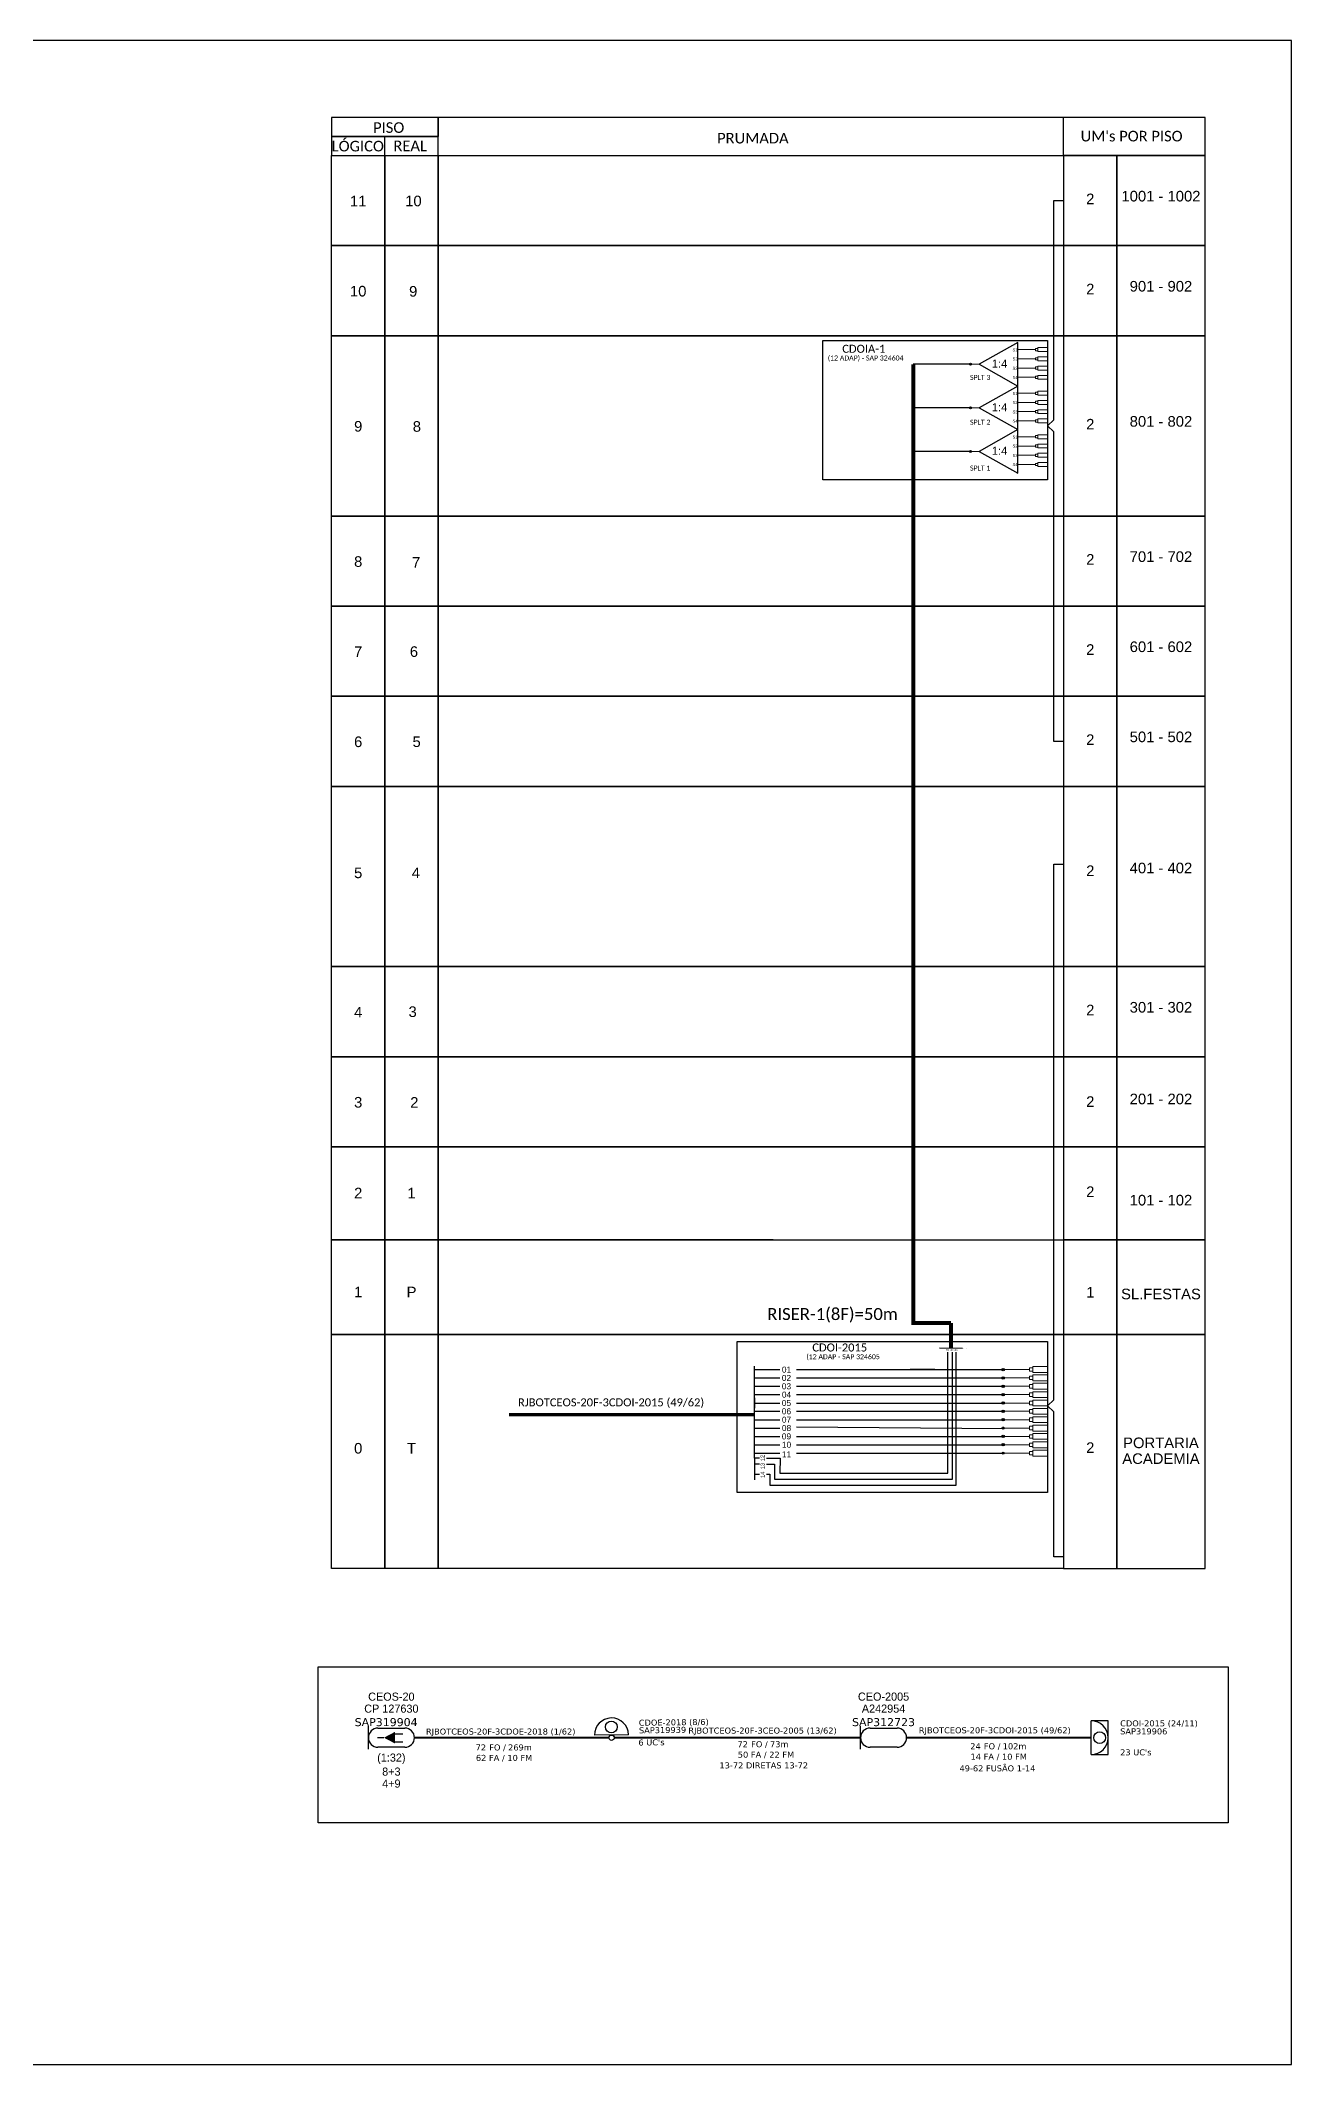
# Model space of a CAD drawing. Header units: inches. Extents: x 5276 to 5985, y -10833 to -10327.
# Drawn here: x 5672 to 5985, y -10833 to -10327 of the extents above; entities that cross this region are included whole.
import ezdxf
from ezdxf.enums import TextEntityAlignment as Align

# ---------------------------------------------------------------- set-up
doc = ezdxf.new("R2010")
doc.units = ezdxf.units.IN
doc.header["$MEASUREMENT"] = 0
for name, color, linetype in [('CAP a instalar', 1, 'Continuous'), ('CDO_INTERIOR', 1, 'Continuous'), ('CDO_PARDE', 1, 'Continuous'), ('CDO_POSTE', 1, 'Continuous'), ('CEO', 1, 'Continuous'), ('CEOS', 1, 'Continuous'), ('surveys legendas', 7, 'Continuous')]:
    doc.layers.add(name, color=color, linetype=linetype)
doc.layers.add('Texto_Cabos', color=1, linetype='Continuous', lineweight=20)
doc.styles.add('ARIAL', font='arial.ttf')
doc.styles.add('siredit', font='verdana.ttf')
doc.styles.add('Style-font000', font='font000.shx')
doc.styles.add('WMF-Calibri0', font='calibri.ttf')
doc.linetypes.add('FENCELINE1', pattern='A,0.25,-0.1,[133,ltypeshp.shx,S=0.1,R=0,X=-0.1,Y=0],-0.1,1', length=1.45)

# ---------------------------------------------------------------- blocks, each defined once
blk = doc.blocks.new('CDO_INTERIOR')
at = {"layer": 'CDO_INTERIOR'}
for p, q in [((0.167, 0.167), (0, 0.167)), ((0.167, -0.167), (0.167, 0.167)), ((0, -0.167), (0.167, -0.167))]:
    blk.add_line(p, q, dxfattribs=at)
blk.add_lwpolyline([(0, -0.167), (0, 0.167)], dxfattribs=at)
blk.add_circle((0.084, 0), 0.0577, dxfattribs=at)
blk.add_arc((0, 0), 0.167, 269.9724, 89.9724, dxfattribs=at)
at = {"layer": 'CDO_INTERIOR', "flags": 1}
for tag, height, style, p in [('FIBRAS_FUSIONADAS', 0.0591, 'Style-font000', (0, 0.373)), ('ID', 0.0591, 'siredit', (0, 0.551)), ('FIBRAS_RESERVA', 0.0591, 'Style-font000', (0, 0.275)), ('COORX', 0.0394, 'siredit', (0, 0)), ('COORY', 0.0394, 'siredit', (0, 0)), ('NºRAISER', 0.0394, 'siredit', (0.285, -0.016)), ('NºPP', 0.0394, 'siredit', (0.285, -0.095))]:
    blk.add_attdef(tag, text='', height=height, rotation=359.9724, dxfattribs=dict(at, style=style)).set_placement(p, align=Align.MIDDLE_LEFT)
at = {"layer": 'CDO_INTERIOR', "style": 'siredit'}
for tag, height, p in [('Nº_UCs', 0.0591, (0, 0.472)), ('TIPO_CDO', 0.0591, (0.285, 0.062)), ('CDO', 0.0591, (0.286, 0.141)), ('SPLITER_32_1', 0.0512, (1.081, 0.141)), ('SPLITER_32_2', 0.0512, (1.081, 0.062)), ('SPLITER_32_3', 0.0512, (1.081, -0.017)), ('SPLITER_32_4', 0.0394, (0.285, -0.174)), ('SPLITER_4/8_1', 0.0512, (1.081, -0.096)), ('SPLITER_4/8_2', 0.0512, (1.081, -0.174)), ('SPLITER_4/8_3', 0.0512, (1.081, -0.253)), ('SPLITER_4/8_4', 0.0512, (1.081, -0.332))]:
    blk.add_attdef(tag, text='', height=height, rotation=359.9724, dxfattribs=at).set_placement(p, align=Align.MIDDLE_LEFT)
blk = doc.blocks.new('Cabos_2')
at = {"layer": 'Texto_Cabos', "style": 'siredit'}
blk.add_text('FO /', height=1.5, dxfattribs=at).set_placement((0.44, -2), align=Align.MIDDLE_RIGHT)
at = {"layer": 'Texto_Cabos', "style": 'siredit', "flags": 1}
for tag, height, p in [('ID', 1.5, (0, 16)), ('S/CORTE_R_PRIMARIA', 1.5, (0, 14)), ('FUSÃO_R_PRIMARIA', 1.5, (0, 10)), ('COORX', 1, (0, 0)), ('COORY', 1, (0, 0)), ('T_CABOS', 1.5, (0, -4))]:
    blk.add_attdef(tag, text='', height=height, dxfattribs=at).set_placement(p, align=Align.MIDDLE_CENTER)
at = {"layer": 'Texto_Cabos', "style": 'siredit'}
for tag, p in [('N_CABOS_R_PRIMARIA', (0, 12)), ('FA/FM', (0, 2))]:
    blk.add_attdef(tag, text='', height=1.5, dxfattribs=at).set_placement(p, align=Align.MIDDLE_CENTER)
blk.add_attdef('S/CORTE', text='', height=1.5, dxfattribs=at).set_placement((0, 8), align=Align.CENTER)
for tag, p in [('FUSÃO_001', (-0.47, 5.25)), ('N_CABOS_001', (-15.75, 3.42))]:
    blk.add_attdef(tag, p, '', height=1.5, dxfattribs=at)
blk.add_attdef('FIBRAS', text='', height=1.5, dxfattribs=at).set_placement((-4.5, -2), align=Align.MIDDLE_RIGHT)
blk.add_attdef('METROS', text='', height=1.5, dxfattribs=at).set_placement((1, -2), align=Align.MIDDLE_LEFT)
blk = doc.blocks.new('CDO_POSTE_12')
at = {"layer": 'CDO_POSTE'}
blk.add_lwpolyline([(0.217, -0.018), (-0.118, -0.023)], dxfattribs=at)
for centre, radius in [((0.048, 0.059), 0.0577), ((0.05, -0.047), 0.0262)]:
    blk.add_circle(centre, radius, dxfattribs=at)
blk.add_arc((0.049, -0.02), 0.167, 0.7366, 180.7366, dxfattribs=at)
at = {"layer": 'CDO_POSTE', "style": 'siredit', "flags": 1}
for tag, height, p in [('ID', 0.0591, (-0.021, 0.428)), ('COORX', 0.0394, (0.074, -0.082)), ('COORY', 0.0394, (0.074, -0.082)), ('NºRAISER', 0.0394, (0.32, -0.105)), ('NºPP', 0.0394, (0.321, -0.183))]:
    blk.add_attdef(tag, text='', height=height, rotation=0.7366, dxfattribs=at).set_placement(p, align=Align.MIDDLE_LEFT)
at = {"layer": 'CDO_POSTE'}
for tag, height, style, p in [('Nº_UCs', 0.0591, 'siredit', (-0.02, 0.349)), ('FIBRAS_FUSIONADAS', 0.0591, 'Style-font000', (-0.019, 0.251)), ('FIBRAS_RESERVA', 0.0591, 'Style-font000', (-0.018, 0.153)), ('TIPO_CDO', 0.0591, 'siredit', (0.319, -0.026)), ('CDO', 0.0591, 'siredit', (0.318, 0.053)), ('SPLITER_32_1', 0.0512, 'siredit', (0.239, -0.385)), ('SPLITER_32_2', 0.0512, 'siredit', (0.24, -0.464)), ('SPLITER_32_3', 0.0512, 'siredit', (0.241, -0.543)), ('SPLITER_32_4', 0.0512, 'siredit', (0.242, -0.621)), ('SPLITER_4/8_1', 0.0512, 'siredit', (0.243, -0.7)), ('SPLITER_4/8_2', 0.0512, 'siredit', (0.244, -0.779)), ('SPLITER_4/8_3', 0.0512, 'siredit', (0.245, -0.858)), ('SPLITER_4/8_4', 0.0512, 'siredit', (0.246, -0.936))]:
    blk.add_attdef(tag, text='', height=height, rotation=0.7366, dxfattribs=dict(at, style=style)).set_placement(p, align=Align.MIDDLE_LEFT)
blk = doc.blocks.new('ceos')
at = {"layer": 'CEOS'}
for p, q in [((0.094, 0.094), (0.359, 0.094)), ((0.359, -0.094), (0.094, -0.094))]:
    blk.add_line(p, q, dxfattribs=at)
for points in [[(0, -0.114), (0, 0.114)], [(0.258, 0.037), (0.338, 0.037)], [(0.153, 0), (0.09, 0)], [(0.258, -0.041), (0.338, -0.041)]]:
    blk.add_lwpolyline(points, dxfattribs=at)
blk.add_lwpolyline([(0.153, 0, 0, 0.116, 0), (0.263, 0, 0.116, 0.116, 0)], format="xyseb", dxfattribs=at)
for centre, start, end in [((0.094, 0), 90, 270), ((0.359, 0), 270, 90)]:
    blk.add_arc(centre, 0.0942, start, end, dxfattribs=at)
for tag, height, style, p in [('NOME?', 0.0798, 'Style-font000', (0.226, 0.404)), ('LOCAL?', 0.0798, 'Style-font000', (0.226, 0.286)), ('TIPO?', 0.0787, 'siredit', (0.226, 0.153))]:
    blk.add_attdef(tag, text='', height=height, dxfattribs=dict(at, style=style)).set_placement(p, align=Align.MIDDLE_CENTER)
at = {"layer": 'CEOS', "style": 'siredit', "flags": 1}
for tag, height, p in [('ID', 0.0472, (0.226, 0.483)), ('COORX', 0.0394, (0.226, -0.094)), ('COORY', 0.0394, (0.226, -0.094))]:
    blk.add_attdef(tag, text='', height=height, dxfattribs=at).set_placement(p, align=Align.MIDDLE_CENTER)
at = {"layer": 'CEOS', "style": 'Style-font000'}
for tag, p in [('RACIO_SPLITAGEM', (0.226, -0.156)), ('FIBRAS_FUSIONADAS', (0.226, -0.294)), ('FIBRAS_RESERVA', (0.226, -0.412))]:
    blk.add_attdef(tag, text='', height=0.0798, dxfattribs=at).set_placement(p, align=Align.TOP_CENTER)
blk = doc.blocks.new('ceo')
at = {"layer": 'CEO'}
for p, q in [((0.094, 0.094), (0.359, 0.094)), ((0.359, -0.094), (0.094, -0.094))]:
    blk.add_line(p, q, dxfattribs=at)
blk.add_lwpolyline([(0, -0.114), (0, 0.114)], dxfattribs=at)
for centre, start, end in [((0.094, 0), 90, 270), ((0.359, 0), 270, 90)]:
    blk.add_arc(centre, 0.0942, start, end, dxfattribs=at)
for tag, height, style, p in [('NOME?', 0.0798, 'Style-font000', (0.226, 0.404)), ('LOCAL?', 0.0798, 'Style-font000', (0.226, 0.286)), ('TIPO?', 0.0787, 'siredit', (0.226, 0.153))]:
    blk.add_attdef(tag, text='', height=height, dxfattribs=dict(at, style=style)).set_placement(p, align=Align.MIDDLE_CENTER)
at = {"layer": 'CEO', "style": 'siredit', "flags": 1}
for tag, height, p in [('ID', 0.0472, (0.226, 0.483)), ('COORX', 0.0394, (0.226, -0.094)), ('COORY', 0.0394, (0.226, -0.094))]:
    blk.add_attdef(tag, text='', height=height, dxfattribs=at).set_placement(p, align=Align.MIDDLE_CENTER)
at = {"layer": 'CEO', "style": 'Style-font000'}
blk.add_attdef('FIBRAS_RESERVA', text='', height=0.0798, dxfattribs=at).set_placement((0.226, -0.156), align=Align.TOP_CENTER)

msp = doc.modelspace()

# ---------------------------------------------------------------- hatches: boundary and pattern name
h = msp.add_hatch(color=3)
h.dxf.hatch_style = 1
edge = h.paths.add_edge_path()
edge.add_arc((5904.94, -10408.34), 0.256, 0, 360)
h = msp.add_hatch(color=3)
h.dxf.hatch_style = 1
edge = h.paths.add_edge_path()
edge.add_arc((5904.94, -10419.23), 0.256, 0, 360)
h = msp.add_hatch(color=3)
h.dxf.hatch_style = 1
edge = h.paths.add_edge_path()
edge.add_arc((5904.94, -10430.13), 0.256, 0, 360)
h = msp.add_hatch(color=3)
h.dxf.hatch_style = 1
edge = h.paths.add_edge_path()
edge.add_arc((5913.13, -10659.67), 0.308, 0, 360)
h = msp.add_hatch(color=3)
h.dxf.hatch_style = 1
edge = h.paths.add_edge_path()
edge.add_arc((5913.13, -10659.67), 0.308, 0, 360)
h = msp.add_hatch(color=3)
h.dxf.hatch_style = 1
edge = h.paths.add_edge_path()
edge.add_arc((5913.13, -10661.75), 0.308, 0, 360)
h = msp.add_hatch(color=3)
h.dxf.hatch_style = 1
edge = h.paths.add_edge_path()
edge.add_arc((5913.13, -10661.75), 0.308, 0, 360)
h = msp.add_hatch(color=3)
h.dxf.hatch_style = 1
edge = h.paths.add_edge_path()
edge.add_arc((5913.13, -10663.84), 0.308, 0, 360)
h = msp.add_hatch(color=3)
h.dxf.hatch_style = 1
edge = h.paths.add_edge_path()
edge.add_arc((5913.13, -10663.84), 0.308, 0, 360)
h = msp.add_hatch(color=3)
h.dxf.hatch_style = 1
edge = h.paths.add_edge_path()
edge.add_arc((5913.13, -10665.93), 0.308, 0, 360)
h = msp.add_hatch(color=3)
h.dxf.hatch_style = 1
edge = h.paths.add_edge_path()
edge.add_arc((5913.13, -10665.93), 0.308, 0, 360)
h = msp.add_hatch(color=3)
h.dxf.hatch_style = 1
edge = h.paths.add_edge_path()
edge.add_arc((5913.13, -10668.02), 0.308, 0, 360)
h = msp.add_hatch(color=3)
h.dxf.hatch_style = 1
edge = h.paths.add_edge_path()
edge.add_arc((5913.13, -10668.02), 0.308, 0, 360)
h = msp.add_hatch(color=3)
h.dxf.hatch_style = 1
edge = h.paths.add_edge_path()
edge.add_arc((5913.13, -10670.1), 0.308, 0, 360)
h = msp.add_hatch(color=3)
h.dxf.hatch_style = 1
edge = h.paths.add_edge_path()
edge.add_arc((5913.13, -10670.1), 0.308, 0, 360)
h = msp.add_hatch(color=3)
h.dxf.hatch_style = 1
edge = h.paths.add_edge_path()
edge.add_arc((5913.13, -10672.19), 0.308, 0, 360)
h = msp.add_hatch(color=3)
h.dxf.hatch_style = 1
edge = h.paths.add_edge_path()
edge.add_arc((5913.13, -10672.19), 0.308, 0, 360)
h = msp.add_hatch(color=3)
h.dxf.hatch_style = 1
edge = h.paths.add_edge_path()
edge.add_arc((5913.13, -10676.37), 0.308, 0, 360)
h = msp.add_hatch(color=3)
h.dxf.hatch_style = 1
edge = h.paths.add_edge_path()
edge.add_arc((5913.13, -10676.37), 0.308, 0, 360)
h = msp.add_hatch(color=3)
h.dxf.hatch_style = 1
edge = h.paths.add_edge_path()
edge.add_arc((5913.13, -10674.28), 0.256, 0, 360)
h = msp.add_hatch(color=3)
h.dxf.hatch_style = 1
edge = h.paths.add_edge_path()
edge.add_arc((5913.13, -10678.45), 0.308, 0, 360)
h = msp.add_hatch(color=3)
h.dxf.hatch_style = 1
edge = h.paths.add_edge_path()
edge.add_arc((5913.13, -10678.45), 0.308, 0, 360)
h = msp.add_hatch(color=3)
h.dxf.hatch_style = 1
edge = h.paths.add_edge_path()
edge.add_arc((5913.13, -10680.54), 0.256, 0, 360)

# ---------------------------------------------------------------- linework, layer by layer
msp.add_line((5771.89, -10356.16), (5771.89, -10346.68))
at = {"color": 1}
msp.add_line((5850.93, -10666.73), (5850.93, -10669.3), dxfattribs=at)
at = {"color": 1, "ltscale": 100}
msp.add_line((5850.93, -10681.79), (5850.93, -10687.24), dxfattribs=at)
at = {"ltscale": 100}
msp.add_line((5850.93, -10685.81), (5852.22, -10685.81), dxfattribs=at)
for points in [[(5276.21, -10833.4), (5985.21, -10833.4), (5985.21, -10327.4), (5276.21, -10327.4)], [(5745.23, -10356.16), (5758.56, -10356.16), (5758.56, -10378.69), (5745.23, -10378.69)], [(5758.56, -10356.16), (5771.89, -10356.16), (5771.89, -10378.69), (5758.56, -10378.69)], [(5941.57, -10356.16), (5928.24, -10356.16), (5928.24, -10378.69), (5941.57, -10378.69)], [(5963.62, -10356.16), (5941.57, -10356.16), (5941.57, -10378.69), (5963.62, -10378.69)], [(5745.23, -10378.69), (5758.56, -10378.69), (5758.56, -10401.22), (5745.23, -10401.22)], [(5758.56, -10378.69), (5771.89, -10378.69), (5771.89, -10401.22), (5758.56, -10401.22)], [(5941.57, -10378.69), (5928.24, -10378.69), (5928.24, -10401.22), (5941.57, -10401.22)], [(5963.62, -10378.69), (5941.57, -10378.69), (5941.57, -10401.22), (5963.62, -10401.22)], [(5745.23, -10401.22), (5758.56, -10401.22), (5758.56, -10446.28), (5745.23, -10446.28)], [(5758.56, -10401.22), (5771.89, -10401.22), (5771.89, -10446.28), (5758.56, -10446.28)], [(5941.57, -10401.22), (5928.24, -10401.22), (5928.24, -10446.28), (5941.57, -10446.28)], [(5963.62, -10401.22), (5941.57, -10401.22), (5941.57, -10446.28), (5963.62, -10446.28)], [(5745.23, -10446.28), (5758.56, -10446.28), (5758.56, -10468.81), (5745.23, -10468.81)], [(5758.56, -10446.28), (5771.89, -10446.28), (5771.89, -10468.81), (5758.56, -10468.81)], [(5941.57, -10446.28), (5928.24, -10446.28), (5928.24, -10468.81), (5941.57, -10468.81)], [(5963.62, -10446.28), (5941.57, -10446.28), (5941.57, -10468.81), (5963.62, -10468.81)], [(5745.23, -10468.81), (5758.56, -10468.81), (5758.56, -10491.34), (5745.23, -10491.34)], [(5758.56, -10468.81), (5771.89, -10468.81), (5771.89, -10491.34), (5758.56, -10491.34)], [(5941.57, -10468.81), (5928.24, -10468.81), (5928.24, -10491.34), (5941.57, -10491.34)], [(5963.62, -10468.81), (5941.57, -10468.81), (5941.57, -10491.34), (5963.62, -10491.34)], [(5745.23, -10491.34), (5758.56, -10491.34), (5758.56, -10513.87), (5745.23, -10513.87)], [(5758.56, -10491.34), (5771.89, -10491.34), (5771.89, -10513.87), (5758.56, -10513.87)], [(5941.57, -10491.34), (5928.24, -10491.34), (5928.24, -10513.87), (5941.57, -10513.87)], [(5963.62, -10491.34), (5941.57, -10491.34), (5941.57, -10513.87), (5963.62, -10513.87)], [(5745.23, -10513.87), (5758.56, -10513.87), (5758.56, -10558.93), (5745.23, -10558.93)], [(5758.56, -10513.87), (5771.89, -10513.87), (5771.89, -10558.93), (5758.56, -10558.93)], [(5941.57, -10513.87), (5928.24, -10513.87), (5928.24, -10558.93), (5941.57, -10558.93)], [(5963.62, -10513.87), (5941.57, -10513.87), (5941.57, -10558.93), (5963.62, -10558.93)], [(5745.23, -10558.93), (5758.56, -10558.93), (5758.56, -10581.46), (5745.23, -10581.46)], [(5758.56, -10558.93), (5771.89, -10558.93), (5771.89, -10581.46), (5758.56, -10581.46)], [(5941.57, -10558.93), (5928.24, -10558.93), (5928.24, -10581.46), (5941.57, -10581.46)], [(5963.62, -10558.93), (5941.57, -10558.93), (5941.57, -10581.46), (5963.62, -10581.46)], [(5745.23, -10581.46), (5758.56, -10581.46), (5758.56, -10603.99), (5745.23, -10603.99)], [(5758.56, -10581.46), (5771.89, -10581.46), (5771.89, -10603.99), (5758.56, -10603.99)], [(5941.57, -10581.46), (5928.24, -10581.46), (5928.24, -10603.99), (5941.57, -10603.99)], [(5963.62, -10581.46), (5941.57, -10581.46), (5941.57, -10603.99), (5963.62, -10603.99)], [(5745.23, -10603.99), (5758.56, -10603.99), (5758.56, -10627.23), (5745.23, -10627.23)], [(5758.56, -10603.99), (5771.89, -10603.99), (5771.89, -10627.23), (5758.56, -10627.23)], [(5941.57, -10603.99), (5928.24, -10603.99), (5928.24, -10627.23), (5941.57, -10627.23)], [(5963.62, -10603.99), (5941.57, -10603.99), (5941.57, -10627.23), (5963.62, -10627.23)], [(5745.23, -10627.23), (5758.56, -10627.23), (5758.56, -10650.89), (5745.23, -10650.89)], [(5758.56, -10627.23), (5771.89, -10627.23), (5771.89, -10650.89), (5758.56, -10650.89)], [(5771.89, -10627.23), (5928.24, -10627.23), (5928.24, -10650.89), (5771.89, -10650.89)], [(5941.57, -10627.23), (5928.24, -10627.23), (5928.24, -10650.89), (5941.57, -10650.89)], [(5963.62, -10627.23), (5941.57, -10627.23), (5941.57, -10650.89), (5963.62, -10650.89)], [(5745.23, -10650.89), (5758.56, -10650.89), (5758.56, -10709.4), (5745.23, -10709.4)], [(5758.56, -10650.89), (5771.89, -10650.89), (5771.89, -10709.4), (5758.56, -10709.4)], [(5941.57, -10650.89), (5928.24, -10650.89), (5928.24, -10709.4), (5941.57, -10709.4)], [(5963.62, -10650.89), (5941.57, -10650.89), (5941.57, -10709.4), (5963.62, -10709.4)]]:
    msp.add_lwpolyline(points, close=True)
at = {"color": 0}
for points in [[(5745.23, -10351.42), (5771.89, -10351.42), (5771.89, -10346.68), (5745.23, -10346.68)], [(5745.23, -10356.16), (5771.89, -10356.16), (5771.89, -10351.42), (5745.23, -10351.42)]]:
    msp.add_lwpolyline(points, close=True, dxfattribs=at)
for points in [[(5771.89, -10356.16), (5963.62, -10356.16), (5963.62, -10346.68), (5771.89, -10346.68), (5771.89, -10346.68), (5771.89, -10351.42)], [(5928.24, -10356.16), (5928.24, -10346.68)], [(5758.56, -10356.16), (5758.56, -10351.42)], [(5928.24, -10378.69), (5771.89, -10378.69), (5771.89, -10356.16), (5928.24, -10356.16)], [(5928.24, -10401.22), (5771.89, -10401.22), (5771.89, -10378.69), (5928.24, -10378.69)], [(5928.24, -10446.28), (5771.89, -10446.28), (5771.89, -10401.22), (5928.24, -10401.22)], [(5928.24, -10468.81), (5771.89, -10468.81), (5771.89, -10446.28), (5928.24, -10446.28)], [(5928.24, -10491.34), (5771.89, -10491.34), (5771.89, -10468.81), (5928.24, -10468.81)], [(5928.24, -10513.87), (5771.89, -10513.87), (5771.89, -10491.34), (5928.24, -10491.34)], [(5928.24, -10558.93), (5771.89, -10558.93), (5771.89, -10513.87), (5928.24, -10513.87)], [(5928.24, -10581.46), (5771.89, -10581.46), (5771.89, -10558.93), (5928.24, -10558.93)], [(5928.24, -10603.99), (5771.89, -10603.99), (5771.89, -10581.46), (5928.24, -10581.46)], [(5855.59, -10627.23), (5771.89, -10627.23), (5771.89, -10603.99), (5928.24, -10603.99)], [(5928.24, -10709.4), (5771.89, -10709.4), (5771.89, -10650.89), (5928.24, -10650.89)], [(5850.93, -10663.84), (5857.33, -10663.84)], [(5861.47, -10663.84), (5913.13, -10663.84)]]:
    msp.add_lwpolyline(points)
at = {"color": 3}
for points in [[(5928.25, -10502.61), (5925.77, -10502.61), (5925.76, -10425.26), (5924.2, -10423.75), (5925.76, -10422.24), (5925.76, -10367.42), (5928.24, -10367.42)], [(5928.24, -10706.44), (5925.76, -10706.44), (5925.75, -10670.26), (5924.18, -10668.76), (5925.75, -10667.25), (5925.76, -10533.32), (5928.24, -10533.32)], [(5850.99, -10659.67), (5857.33, -10659.67), (5857.33, -10659.67)], [(5861.47, -10659.67), (5913.13, -10659.67)], [(5896.02, -10659.67), (5889.84, -10659.67)]]:
    msp.add_lwpolyline(points, dxfattribs=at)
at = {"color": 1}
for points in [[(5868.01, -10402.36), (5924.2, -10402.36), (5924.2, -10437.2), (5868.01, -10437.2)], [(5846.66, -10652.67), (5924.18, -10652.67), (5924.18, -10690.4), (5846.66, -10690.4)]]:
    msp.add_lwpolyline(points, close=True, dxfattribs=at)
for points in [[(5916.83, -10402.89), (5907.16, -10408.34), (5916.83, -10413.79), (5916.83, -10402.89)], [(5916.83, -10413.79), (5907.16, -10419.23), (5916.83, -10424.68), (5916.83, -10413.79)], [(5916.83, -10424.68), (5907.16, -10430.13), (5916.83, -10435.58), (5916.83, -10424.68)], [(5850.93, -10681.79), (5850.93, -10658.78)], [(5850.93, -10668.02), (5857.33, -10668.02)], [(5861.47, -10668.02), (5913.13, -10668.02)]]:
    msp.add_lwpolyline(points, dxfattribs=at)
at = {"color": 5, "const_width": 1}
for points in [[(5890.63, -10408.34), (5890.63, -10648.06), (5900.07, -10648.06)], [(5900.07, -10654.29), (5900.07, -10648.06)]]:
    msp.add_lwpolyline(points, dxfattribs=at)
at = {"color": 5}
for points in [[(5904.94, -10408.34), (5890.63, -10408.34)], [(5904.94, -10419.23), (5890.63, -10419.23)], [(5904.94, -10430.13), (5890.63, -10430.13)]]:
    msp.add_lwpolyline(points, dxfattribs=at)
at = {"color": 1, "lineweight": 0}
for points in [[(5907.16, -10408.34), (5904.94, -10408.34)], [(5907.16, -10419.23), (5904.94, -10419.23)], [(5907.16, -10430.13), (5904.94, -10430.13)]]:
    msp.add_lwpolyline(points, dxfattribs=at)
at = {"color": 3, "lineweight": 0}
for points in [[(5916.83, -10404.68), (5921.2, -10404.68)], [(5916.83, -10406.99), (5921.2, -10406.99)], [(5921.78, -10404.19), (5921.78, -10405.17)], [(5921.78, -10404.19), (5924.2, -10404.19)], [(5921.78, -10405.17), (5924.2, -10405.17)], [(5921.78, -10406.49), (5921.78, -10407.48)], [(5921.78, -10406.49), (5924.2, -10406.49)], [(5921.78, -10407.48), (5924.2, -10407.48)], [(5916.83, -10409.29), (5921.2, -10409.29)], [(5916.83, -10411.6), (5921.2, -10411.6)], [(5921.78, -10408.8), (5921.78, -10409.79)], [(5921.78, -10408.8), (5924.2, -10408.8)], [(5921.78, -10409.79), (5924.2, -10409.79)], [(5921.78, -10411.11), (5921.78, -10412.09)], [(5921.78, -10411.11), (5924.2, -10411.11)], [(5921.78, -10412.09), (5924.2, -10412.09)], [(5916.83, -10415.58), (5921.2, -10415.58)], [(5916.83, -10417.88), (5921.2, -10417.88)], [(5921.78, -10415.09), (5921.78, -10416.07)], [(5921.78, -10415.09), (5924.2, -10415.09)], [(5921.78, -10416.07), (5924.2, -10416.07)], [(5921.78, -10417.39), (5921.78, -10418.38)], [(5921.78, -10417.39), (5924.2, -10417.39)], [(5921.78, -10418.38), (5924.2, -10418.38)], [(5916.83, -10420.19), (5921.2, -10420.19)], [(5916.83, -10422.5), (5921.2, -10422.5)], [(5921.78, -10419.7), (5921.78, -10420.68)], [(5921.78, -10419.7), (5924.2, -10419.7)], [(5921.78, -10420.68), (5924.2, -10420.68)], [(5921.78, -10422), (5921.78, -10422.99)], [(5921.78, -10422), (5924.2, -10422)], [(5921.78, -10422.99), (5924.2, -10422.99)], [(5916.83, -10426.48), (5921.2, -10426.48)], [(5921.78, -10425.98), (5921.78, -10426.97)], [(5921.78, -10425.98), (5924.2, -10425.98)], [(5921.78, -10426.97), (5924.2, -10426.97)], [(5921.78, -10428.29), (5921.78, -10429.27)], [(5921.78, -10428.29), (5924.2, -10428.29)], [(5916.83, -10428.78), (5921.2, -10428.78)], [(5916.83, -10431.09), (5921.2, -10431.09)], [(5916.83, -10433.39), (5921.2, -10433.39)], [(5921.78, -10429.27), (5924.2, -10429.27)], [(5921.78, -10430.59), (5921.78, -10431.58)], [(5921.78, -10430.59), (5924.2, -10430.59)], [(5921.78, -10431.58), (5924.2, -10431.58)], [(5921.78, -10432.9), (5921.78, -10433.89)], [(5921.78, -10432.9), (5924.2, -10432.9)], [(5921.78, -10433.89), (5924.2, -10433.89)], [(5913.13, -10659.67), (5919.69, -10659.67)], [(5920.56, -10658.93), (5920.56, -10660.41)], [(5920.56, -10658.93), (5924.18, -10658.93)], [(5920.56, -10660.41), (5924.18, -10660.41)], [(5920.56, -10661.01), (5920.56, -10662.49)], [(5920.56, -10661.01), (5924.18, -10661.01)], [(5913.13, -10661.75), (5919.69, -10661.75)], [(5913.13, -10663.84), (5919.69, -10663.84)], [(5913.13, -10665.93), (5919.69, -10665.93)], [(5920.56, -10662.49), (5924.18, -10662.49)], [(5920.56, -10663.1), (5920.56, -10664.58)], [(5920.56, -10663.1), (5924.18, -10663.1)], [(5920.56, -10664.58), (5924.18, -10664.58)], [(5920.56, -10665.19), (5920.56, -10666.67)], [(5920.56, -10665.19), (5924.18, -10665.19)], [(5913.13, -10668.02), (5919.69, -10668.02)], [(5913.13, -10670.1), (5919.69, -10670.1)], [(5920.56, -10666.67), (5924.18, -10666.67)], [(5920.56, -10667.28), (5920.56, -10668.76)], [(5920.56, -10667.28), (5924.18, -10667.28)], [(5920.56, -10668.76), (5924.18, -10668.76)], [(5920.56, -10669.36), (5920.56, -10670.84)], [(5920.56, -10669.36), (5924.18, -10669.36)], [(5920.56, -10670.84), (5924.18, -10670.84)], [(5920.56, -10671.45), (5920.56, -10672.93)], [(5920.56, -10671.45), (5924.18, -10671.45)], [(5913.13, -10672.19), (5919.69, -10672.19)], [(5913.13, -10674.28), (5919.69, -10674.28)], [(5913.13, -10676.37), (5919.69, -10676.37)], [(5920.56, -10672.93), (5924.18, -10672.93)], [(5920.56, -10673.54), (5920.56, -10675.02)], [(5920.56, -10673.54), (5924.18, -10673.54)], [(5920.56, -10675.02), (5924.18, -10675.02)], [(5920.56, -10675.62), (5920.56, -10677.1)], [(5920.56, -10675.62), (5924.18, -10675.62)], [(5913.13, -10678.45), (5919.69, -10678.45)], [(5913.13, -10680.54), (5919.69, -10680.54)], [(5920.56, -10677.1), (5924.18, -10677.1)], [(5920.56, -10677.71), (5920.56, -10679.19)], [(5920.56, -10677.71), (5924.18, -10677.71)], [(5920.56, -10679.19), (5924.18, -10679.19)], [(5920.56, -10679.8), (5920.56, -10681.28)], [(5920.56, -10679.8), (5924.18, -10679.8)], [(5920.56, -10681.28), (5924.18, -10681.28)]]:
    msp.add_lwpolyline(points, dxfattribs=at)
for points in [[(5921.2, -10404.4), (5921.78, -10404.4), (5921.78, -10404.97), (5921.2, -10404.97)], [(5921.2, -10406.7), (5921.78, -10406.7), (5921.78, -10407.27), (5921.2, -10407.27)], [(5921.2, -10409.01), (5921.78, -10409.01), (5921.78, -10409.58), (5921.2, -10409.58)], [(5921.2, -10411.31), (5921.78, -10411.31), (5921.78, -10411.89), (5921.2, -10411.89)], [(5921.2, -10415.29), (5921.78, -10415.29), (5921.78, -10415.86), (5921.2, -10415.86)], [(5921.2, -10417.6), (5921.78, -10417.6), (5921.78, -10418.17), (5921.2, -10418.17)], [(5921.2, -10419.9), (5921.78, -10419.9), (5921.78, -10420.48), (5921.2, -10420.48)], [(5921.2, -10422.21), (5921.78, -10422.21), (5921.78, -10422.78), (5921.2, -10422.78)], [(5921.2, -10426.19), (5921.78, -10426.19), (5921.78, -10426.76), (5921.2, -10426.76)], [(5921.2, -10428.49), (5921.78, -10428.49), (5921.78, -10429.07), (5921.2, -10429.07)], [(5921.2, -10430.8), (5921.78, -10430.8), (5921.78, -10431.37), (5921.2, -10431.37)], [(5921.2, -10433.11), (5921.78, -10433.11), (5921.78, -10433.68), (5921.2, -10433.68)], [(5919.69, -10659.24), (5920.56, -10659.24), (5920.56, -10660.1), (5919.69, -10660.1)], [(5919.69, -10661.32), (5920.56, -10661.32), (5920.56, -10662.18), (5919.69, -10662.18)], [(5919.69, -10663.41), (5920.56, -10663.41), (5920.56, -10664.27), (5919.69, -10664.27)], [(5919.69, -10665.5), (5920.56, -10665.5), (5920.56, -10666.36), (5919.69, -10666.36)], [(5919.69, -10667.59), (5920.56, -10667.59), (5920.56, -10668.45), (5919.69, -10668.45)], [(5919.69, -10669.67), (5920.56, -10669.67), (5920.56, -10670.53), (5919.69, -10670.53)], [(5919.69, -10671.76), (5920.56, -10671.76), (5920.56, -10672.62), (5919.69, -10672.62)], [(5919.69, -10673.85), (5920.56, -10673.85), (5920.56, -10674.71), (5919.69, -10674.71)], [(5919.69, -10675.94), (5920.56, -10675.94), (5920.56, -10676.79), (5919.69, -10676.79)], [(5919.69, -10678.02), (5920.56, -10678.02), (5920.56, -10678.88), (5919.69, -10678.88)], [(5919.69, -10680.11), (5920.56, -10680.11), (5920.56, -10680.97), (5919.69, -10680.97)]]:
    msp.add_lwpolyline(points, close=True, dxfattribs=at)
at = {"color": 5, "ltscale": 30}
for points in [[(5897.2, -10654.26), (5902.95, -10654.29)], [(5899.31, -10685.53), (5899.31, -10655.32)], [(5900.43, -10687.03), (5900.43, -10655.32)], [(5901.37, -10688.54), (5901.37, -10655.32)], [(5903.13, -10654.31), (5903.13, -10654.31), (5903.13, -10654.31)]]:
    msp.add_lwpolyline(points, dxfattribs=at)
at = {"ltscale": 30}
for points in [[(5900.08, -10654.43), (5900.08, -10654.42)], [(5901.6, -10654.3), (5901.6, -10654.29), (5901.6, -10654.29)]]:
    msp.add_lwpolyline(points, dxfattribs=at)
at = {"color": 5, "ltscale": 30}
msp.add_lwpolyline([(5903.89, -10654.31), (5903.89, -10654.31)], close=True, dxfattribs=at)
at = {"color": 2}
for points in [[(5850.93, -10661.75), (5857.33, -10661.75)], [(5861.47, -10661.75), (5913.13, -10661.75)]]:
    msp.add_lwpolyline(points, dxfattribs=at)
at = {"color": 150}
for points in [[(5850.93, -10665.93), (5857.33, -10665.93)], [(5861.47, -10665.93), (5913.13, -10665.93)]]:
    msp.add_lwpolyline(points, dxfattribs=at)
at = {"color": 1}
msp.add_lwpolyline([(5789.62, -10670.92, 0.8, 0.8, 0), (5850.93, -10670.92, 0.8, 0.8, 0)], format="xyseb", dxfattribs=at)
at = {"color": 214}
for points in [[(5850.93, -10670.1), (5857.33, -10670.1)], [(5861.47, -10670.1), (5913.13, -10670.1)]]:
    msp.add_lwpolyline(points, dxfattribs=at)
at = {"color": 44}
for points in [[(5850.93, -10672.19), (5857.33, -10672.19)], [(5861.47, -10672.19), (5913.13, -10672.19)]]:
    msp.add_lwpolyline(points, dxfattribs=at)
at = {"color": 221}
for points in [[(5850.93, -10674.28), (5857.33, -10674.28)], [(5861.47, -10674.01), (5913.13, -10674.41)]]:
    msp.add_lwpolyline(points, dxfattribs=at)
at = {"color": 59}
for points in [[(5850.93, -10676.36), (5857.33, -10676.36)], [(5861.47, -10676.36), (5913.13, -10676.37)]]:
    msp.add_lwpolyline(points, dxfattribs=at)
at = {"color": 8}
for points in [[(5850.93, -10678.45), (5857.33, -10678.45)], [(5861.47, -10678.45), (5913.13, -10678.45)]]:
    msp.add_lwpolyline(points, dxfattribs=at)
at = {"color": 40}
for points in [[(5850.93, -10680.54), (5857.33, -10680.54)], [(5861.47, -10680.54), (5913.13, -10680.54)]]:
    msp.add_lwpolyline(points, dxfattribs=at)
at = {"color": 3, "ltscale": 100}
for points in [[(5852.22, -10681.79), (5850.93, -10681.79)], [(5852.22, -10683.3), (5850.93, -10683.3)]]:
    msp.add_lwpolyline(points, dxfattribs=at)
at = {"color": 5, "ltscale": 3}
for points in [[(5853.98, -10681.79), (5857.35, -10681.79), (5857.3, -10685.53), (5899.31, -10685.53)], [(5853.98, -10681.79), (5857.35, -10681.79), (5857.3, -10685.53), (5899.31, -10685.53)], [(5853.98, -10681.79), (5857.35, -10681.79), (5857.3, -10685.53), (5899.31, -10685.53)], [(5853.98, -10683.29), (5855.94, -10683.3), (5855.94, -10687.03), (5900.43, -10687.03)], [(5853.98, -10685.81), (5854.78, -10685.81), (5854.78, -10688.54), (5901.37, -10688.54)]]:
    msp.add_lwpolyline(points, dxfattribs=at)
at = {"color": 3}
for centre, radius in [((5904.94, -10408.34), 0.256), ((5904.94, -10419.23), 0.256), ((5904.94, -10430.13), 0.256), ((5913.13, -10659.67), 0.308), ((5913.13, -10659.67), 0.308), ((5913.13, -10661.75), 0.308), ((5913.13, -10661.75), 0.308), ((5913.13, -10663.84), 0.308), ((5913.13, -10663.84), 0.308), ((5913.13, -10665.93), 0.308), ((5913.13, -10665.93), 0.308), ((5913.13, -10668.02), 0.308), ((5913.13, -10668.02), 0.308), ((5913.13, -10670.1), 0.308), ((5913.13, -10670.1), 0.308), ((5913.13, -10672.19), 0.308), ((5913.13, -10672.19), 0.308), ((5913.13, -10676.37), 0.308), ((5913.13, -10676.37), 0.308), ((5913.13, -10674.28), 0.256), ((5913.13, -10678.45), 0.308), ((5913.13, -10678.45), 0.308), ((5913.13, -10680.54), 0.256)]:
    msp.add_circle(centre, radius, dxfattribs=at)
at = {"layer": 'CAP a instalar', "color": 1, "linetype": 'FENCELINE1', "ltscale": 0.05, "const_width": 0.5}
for points in [[(5765.94, -10751.69), (5814.56, -10751.69)], [(5877.47, -10751.69), (5815.89, -10751.69), (5815.89, -10751.69)], [(5935.12, -10751.68), (5888.97, -10751.69), (5888.97, -10751.69)]]:
    msp.add_lwpolyline(points, dxfattribs=at)
at = {"layer": 'surveys legendas', "color": 0}
msp.add_lwpolyline([(5741.85, -10733.99), (5969.35, -10733.99), (5969.35, -10772.99), (5741.85, -10772.99)], close=True, dxfattribs=at)

# ---------------------------------------------------------------- block references
at = {"layer": 'CAP a instalar'}
ref = msp.add_blockref('CDO_POSTE_12', (5813.96, -10750.5), dxfattribs=dict(at, xscale=25.39999999991375, yscale=25.39999999991375, zscale=25.39999999991375))
ref.add_attrib('Nº_UCs', "6 UC's", dxfattribs={"layer": 'CDO_POSTE', "height": 1.5, "rotation": 0.7366, "style": 'siredit'}).set_placement((5821.94, -10752.91), align=Align.MIDDLE_LEFT)
ref.add_attrib('CDO', 'CDOE-2018 (8/6)', dxfattribs={"layer": 'CDO_POSTE', "height": 1.5, "rotation": 0.7366, "style": 'siredit'}).set_placement((5822.04, -10747.96), align=Align.MIDDLE_LEFT)
ref.add_attrib('TIPO_CDO', 'SAP319939', dxfattribs={"layer": 'CDO_POSTE', "height": 1.5, "rotation": 0.7366, "style": 'siredit'}).set_placement((5822.07, -10749.86), align=Align.MIDDLE_LEFT)
at = {"layer": 'CDO_INTERIOR'}
ref = msp.add_blockref('CDO_INTERIOR', (5935.12, -10751.69), dxfattribs=dict(at, xscale=25.4, yscale=25.4, zscale=25.4))
ref.add_attrib('Nº_UCs', "23 UC's", dxfattribs={"height": 1.5, "rotation": 359.9724, "style": 'siredit'}).set_placement((5942.37, -10755.36), align=Align.MIDDLE_LEFT)
ref.add_attrib('CDO', 'CDOI-2015 (24/11)', dxfattribs={"height": 1.5, "rotation": 359.9724, "style": 'siredit'}).set_placement((5942.38, -10748.11), align=Align.MIDDLE_LEFT)
ref.add_attrib('TIPO_CDO', 'SAP319906', dxfattribs={"height": 1.5, "rotation": 359.9724, "style": 'siredit'}).set_placement((5942.37, -10750.11), align=Align.MIDDLE_LEFT)
at = {"layer": 'CDO_PARDE'}
ref = msp.add_blockref('Cabos_2', (5788.36, -10752.13), dxfattribs=at)
ref.add_attrib('N_CABOS_001', 'RJBOTCEOS-20F-3CDOE-2018 (1/62)', (5768.82, -10750.9), dxfattribs={"layer": 'Texto_Cabos', "height": 1.5, "style": 'siredit'})
ref.add_attrib('FA/FM', '62 FA / 10 FM', dxfattribs={"layer": 'Texto_Cabos', "height": 1.5, "style": 'siredit'}).set_placement((5788.36, -10756.74), align=Align.MIDDLE_CENTER)
ref.add_attrib('FIBRAS', '72', dxfattribs={"layer": 'Texto_Cabos', "height": 1.5, "style": 'siredit'}).set_placement((5783.86, -10754.13), align=Align.MIDDLE_RIGHT)
ref.add_attrib('METROS', '269m', dxfattribs={"layer": 'Texto_Cabos', "height": 1.5, "style": 'siredit'}).set_placement((5789.36, -10754.13), align=Align.MIDDLE_LEFT)
ref = msp.add_blockref('Cabos_2', (5853.83, -10751.32), dxfattribs=at)
ref.add_attrib('N_CABOS_001', 'RJBOTCEOS-20F-3CEO-2005 (13/62)', (5834.42, -10750.66), dxfattribs={"layer": 'Texto_Cabos', "height": 1.5, "style": 'siredit'})
ref.add_attrib('FUSÃO_001', '13-72 DIRETAS 13-72', (5842.2, -10759.37), dxfattribs={"layer": 'Texto_Cabos', "height": 1.5, "style": 'siredit'})
ref.add_attrib('FA/FM', '50 FA / 22 FM', dxfattribs={"layer": 'Texto_Cabos', "height": 1.5, "style": 'siredit'}).set_placement((5853.83, -10755.93), align=Align.MIDDLE_CENTER)
ref.add_attrib('FIBRAS', '72', dxfattribs={"layer": 'Texto_Cabos', "height": 1.5, "style": 'siredit'}).set_placement((5849.33, -10753.32), align=Align.MIDDLE_RIGHT)
ref.add_attrib('METROS', '73m', dxfattribs={"layer": 'Texto_Cabos', "height": 1.5, "style": 'siredit'}).set_placement((5854.83, -10753.32), align=Align.MIDDLE_LEFT)
ref = msp.add_blockref('Cabos_2', (5912.01, -10751.83), dxfattribs=at)
ref.add_attrib('N_CABOS_001', 'RJBOTCEOS-20F-3CDOI-2015 (49/62)', (5892.03, -10750.59), dxfattribs={"layer": 'Texto_Cabos', "height": 1.5, "style": 'siredit'})
ref.add_attrib('FUSÃO_001', '49-62 FUSÃO 1-14', (5902.2, -10760.11), dxfattribs={"layer": 'Texto_Cabos', "height": 1.5, "style": 'siredit'})
ref.add_attrib('FA/FM', '14 FA / 10 FM', dxfattribs={"layer": 'Texto_Cabos', "height": 1.5, "style": 'siredit'}).set_placement((5912.01, -10756.44), align=Align.MIDDLE_CENTER)
ref.add_attrib('FIBRAS', '24', dxfattribs={"layer": 'Texto_Cabos', "height": 1.5, "style": 'siredit'}).set_placement((5907.51, -10753.83), align=Align.MIDDLE_RIGHT)
ref.add_attrib('METROS', '102m', dxfattribs={"layer": 'Texto_Cabos', "height": 1.5, "style": 'siredit'}).set_placement((5913.01, -10753.83), align=Align.MIDDLE_LEFT)
at = {"layer": 'CEO'}
ref = msp.add_blockref('ceo', (5877.47, -10751.69), dxfattribs=dict(at, xscale=25.4, yscale=25.4, zscale=25.4))
ref.add_attrib('NOME?', 'CEO-2005', dxfattribs={"height": 2.028, "style": 'Style-font000'}).set_placement((5883.22, -10741.42), align=Align.MIDDLE_CENTER)
ref.add_attrib('LOCAL?', 'A242954', dxfattribs={"height": 2.028, "style": 'Style-font000'}).set_placement((5883.22, -10744.42), align=Align.MIDDLE_CENTER)
ref.add_attrib('TIPO?', 'SAP312723', dxfattribs={"height": 2, "style": 'siredit'}).set_placement((5883.22, -10747.8), align=Align.MIDDLE_CENTER)
at = {"layer": 'CEOS', "xscale": 25.4, "yscale": 25.4, "zscale": 25.4}
msp.add_blockref('ceos', (5754.44, -10751.69), dxfattribs=at).add_auto_attribs({'NOME?': 'CEOS-20', 'LOCAL?': 'CP 127630', 'TIPO?': 'SAP319904   ', 'RACIO_SPLITAGEM': '(1:32)', 'FIBRAS_FUSIONADAS': '8+3', 'FIBRAS_RESERVA': '4+9'})

# ---------------------------------------------------------------- texts
at = {"color": 0, "style": 'WMF-Calibri0'}
for s, height, p in [('  LÓGICO', 2.65, (5743.4, -10355.13)), ('     PISO', 2.65, (5750.94, -10350.49)), ('    REAL', 2.65, (5756.95, -10355.07)), ('PRUMADA', 2.65, (5841.61, -10353.14)), ("UM's POR PISO", 2.6496, (5932.49, -10352.63))]:
    msp.add_text(s, height=height, dxfattribs=at).set_placement(p)
at = {"style": 'ARIAL'}
for s, height, p in [('11', 2.65, (5751.89, -10367.54)), ('10', 2.65, (5765.7, -10367.52)), ('2', 2.65, (5934.9, -10367)), ('1001 - 1002', 2.6496, (5952.57, -10366.31)), ('2', 2.65, (5934.9, -10389.54)), ('901 - 902', 2.65, (5952.57, -10388.84)), ('10', 2.65, (5751.89, -10390.07)), ('9', 2.65, (5765.64, -10390.11)), ('9', 2.65, (5751.89, -10423.85)), ('8', 2.65, (5766.56, -10423.89)), ('2', 2.65, (5934.9, -10423.32)), ('801 - 802', 2.65, (5952.57, -10422.62)), ('8', 2.65, (5751.89, -10457.66)), ('7', 2.65, (5766.38, -10457.88)), ('2', 2.65, (5934.9, -10457.13)), ('701 - 702', 2.65, (5952.57, -10456.43)), ('7', 2.65, (5751.89, -10480.19)), ('6', 2.65, (5765.83, -10480.17)), ('2', 2.65, (5934.9, -10479.66)), ('601 - 602', 2.65, (5952.57, -10478.96)), ('6', 2.65, (5751.89, -10502.72)), ('5', 2.65, (5766.5, -10502.7)), ('2', 2.65, (5934.9, -10502.19)), ('501 - 502', 2.65, (5952.57, -10501.49)), ('5', 2.65, (5751.89, -10535.49)), ('4', 2.65, (5766.31, -10535.48)), ('2', 2.65, (5934.9, -10534.96)), ('401 - 402', 2.65, (5952.57, -10534.27)), ('4', 2.65, (5751.89, -10570.31)), ('3', 2.65, (5765.5, -10570.19)), ('2', 2.65, (5934.9, -10569.78)), ('301 - 302', 2.65, (5952.57, -10569.09)), ('3', 2.65, (5751.89, -10592.84)), ('2', 2.65, (5765.92, -10592.88)), ('2', 2.65, (5934.9, -10592.67)), ('201 - 202', 2.65, (5952.57, -10592.01)), ('2', 2.65, (5751.89, -10615.54)), ('1', 2.65, (5765.22, -10615.54)), ('2', 2.65, (5934.9, -10615.2)), ('101 - 102', 2.65, (5952.57, -10617.31)), ('1', 2.65, (5751.89, -10640.26)), ('P', 2.65, (5765.22, -10640.26)), ('1', 2.65, (5934.9, -10640.35)), ('SL.FESTAS', 2.65, (5952.57, -10640.76)), ('01', 0.487, (5899.19, -10654.8)), ('02', 0.487, (5900.37, -10654.8)), ('03', 0.487, (5901.37, -10654.8)), ('02', 1.5, (5858.95, -10661.75)), ('01', 1.5, (5858.97, -10659.67)), ('03', 1.5, (5858.95, -10663.84)), ('04', 1.5, (5858.97, -10665.93)), ('05', 1.5, (5858.95, -10668.02)), ('06', 1.5, (5858.95, -10670.1)), ('07', 1.5, (5858.97, -10672.19)), ('09', 1.5, (5858.95, -10676.37)), ('08', 1.5, (5858.97, -10674.28)), ('0', 2.65, (5751.89, -10679.34)), ('T', 2.65, (5765.22, -10679.34)), ('10', 1.5, (5858.97, -10678.45)), ('11', 1.5, (5858.97, -10680.86)), ('2', 2.65, (5934.9, -10679.18)), ('ACADEMIA', 2.65, (5952.57, -10681.93)), ('PORTARIA', 2.65, (5952.57, -10677.98))]:
    msp.add_text(s, height=height, dxfattribs=at).set_placement(p, align=Align.MIDDLE_CENTER)
at = {"color": 1, "style": 'WMF-Calibri0'}
for s, p in [('(12 ADAP) - SAP 324604', (5878.75, -10407.4)), ('(12 ADAP - SAP 324605', (5873.11, -10657.07))]:
    msp.add_text(s, height=1.25, dxfattribs=at).set_placement(p, align=Align.CENTER)
at = {"color": 1}
for s, height, style, p in [('CDOIA-1', 2, 'WMF-Calibri0', (5872.9, -10405.47)), ('1:4', 2, 'ARIAL', (5910.29, -10409.19)), ('S1', 0.75, 'ARIAL', (5915.46, -10405.12)), ('S2', 0.75, 'ARIAL', (5915.46, -10407.36)), ('S3', 0.75, 'ARIAL', (5915.46, -10409.73)), ('S4', 0.75, 'ARIAL', (5915.46, -10412.01)), ('1:4', 2, 'ARIAL', (5910.29, -10420.09)), ('S1', 0.75, 'ARIAL', (5915.46, -10416.02)), ('S2', 0.75, 'ARIAL', (5915.46, -10418.26)), ('S3', 0.75, 'ARIAL', (5915.46, -10420.63)), ('S4', 0.75, 'ARIAL', (5915.46, -10422.91)), ('S1', 0.75, 'ARIAL', (5915.46, -10426.92)), ('S2', 0.75, 'ARIAL', (5915.46, -10429.15)), ('1:4', 2, 'ARIAL', (5910.29, -10430.98)), ('S3', 0.75, 'ARIAL', (5915.46, -10431.52)), ('S4', 0.75, 'ARIAL', (5915.46, -10433.8)), ('CDOI-2015', 2, 'WMF-Calibri0', (5865.41, -10655.14)), ('RJBOTCEOS-20F-3CDOI-2015 (49/62)', 2, 'WMF-Calibri0', (5791.83, -10668.86))]:
    msp.add_text(s, height=height, dxfattribs=dict(at, style=style)).set_placement(p)
at = {"color": 7, "style": 'WMF-Calibri0'}
for s, p in [('SPLT 3', (5907.38, -10412.25)), ('SPLT 2', (5907.38, -10423.46)), ('SPLT 1', (5907.38, -10434.91))]:
    msp.add_text(s, height=1.25, dxfattribs=at).set_placement(p, align=Align.CENTER)
at = {"color": 5, "ltscale": 2, "style": 'WMF-Calibri0'}
msp.add_text('RISER-1(8F)=50m', height=3, dxfattribs=at).set_placement((5854.14, -10647.28))
at = {"style": 'ARIAL'}
for s, p in [('12', (5852.97, -10681.76)), ('13', (5852.97, -10683.77)), ('14', (5852.97, -10685.95))]:
    msp.add_text(s, height=1, rotation=90, dxfattribs=at).set_placement(p, align=Align.MIDDLE_CENTER)

doc.saveas('drawing.dxf')
